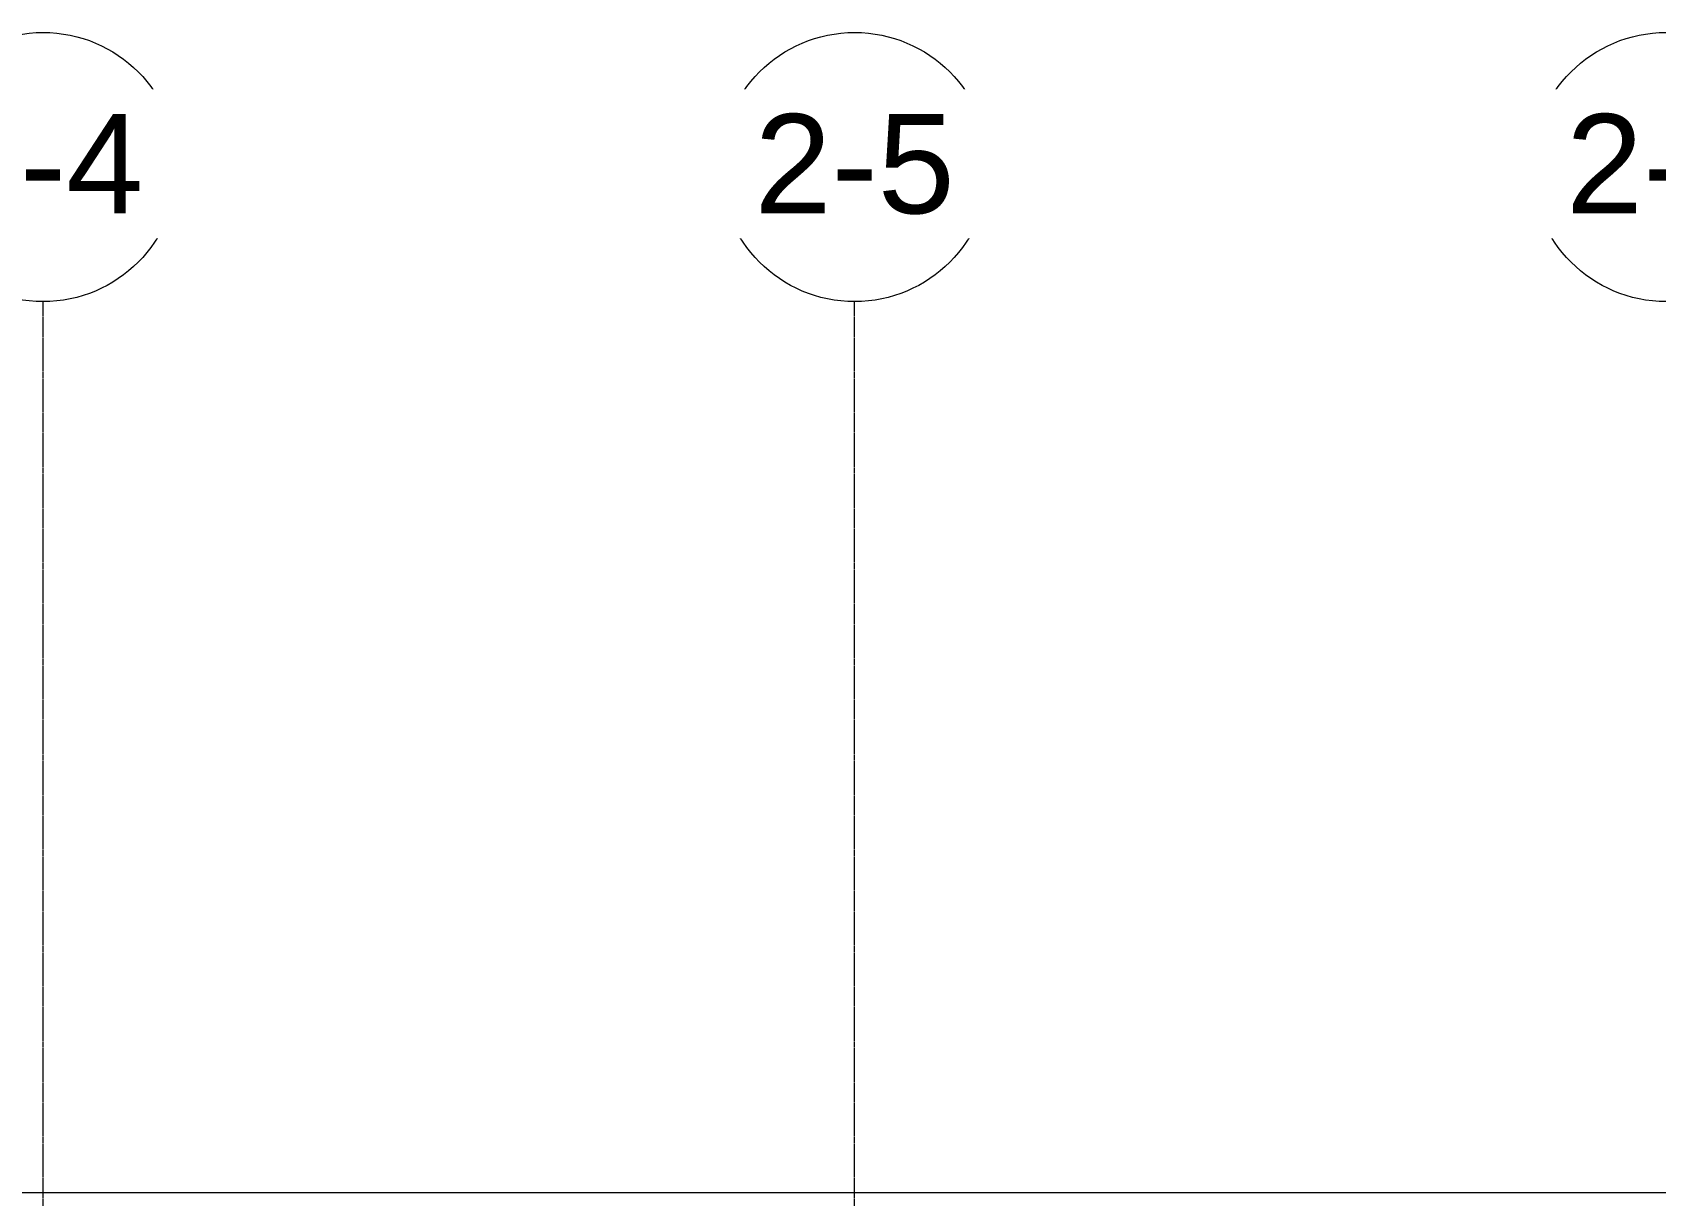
# Model space of a CAD drawing. Header units: inches. Extents: x 21386 to 98862, y -290 to 853.
# Drawn here: x 36499 to 37078, y 353 to 768 of the extents above; entities that cross this region are included whole.
import ezdxf

# ---------------------------------------------------------------- set-up
doc = ezdxf.new("R2010")
doc.units = ezdxf.units.IN
doc.header["$MEASUREMENT"] = 0
doc.linetypes.add('Grid Line 1_2_', pattern=[0.875, 0.5, -0.125, 0.125, -0.125])
for name, color, linetype, lineweight in [('A-ROOF', 132, 'Continuous', 13), ('S-GRID', 1, 'Continuous', 9), ('S-GRID-IDEN', 1, 'Continuous', 9)]:
    doc.layers.add(name, color=color, linetype=linetype, lineweight=lineweight)
doc.styles.add('Arial_2', font='arial.ttf', dxfattribs={"height": 35.407186})

# ---------------------------------------------------------------- blocks, each defined once
blk = doc.blocks.new('Grid - Grid Head - Circle-14747-Building Section - East_West looking South')
at = {"layer": 'S-GRID-IDEN'}
blk.add_circle((-23085.89, 719.89), 48, dxfattribs=at)

msp = doc.modelspace()

# ---------------------------------------------------------------- linework, layer by layer
at = {"layer": 'A-ROOF', "color": 7}
msp.add_line((39127.21, 354.02), (35620.46, 354.02), dxfattribs=at)
at = {"layer": 'S-GRID', "linetype": 'Grid Line 1_2_'}
for p, q in [((36502.96, -107.86), (36502.96, 671.89)), ((36502.96, -107.86), (36502.96, 671.89)), ((36792.46, -107.86), (36792.46, 671.89)), ((36792.46, -107.86), (36792.46, 671.89))]:
    msp.add_line(p, q, dxfattribs=at)

# ---------------------------------------------------------------- block references
at = {"layer": 'S-GRID-IDEN'}
for p in [(59588.85, 0), (59878.35, 0), (60167.85, 0)]:
    msp.add_blockref('Grid - Grid Head - Circle-14747-Building Section - East_West looking South', p, dxfattribs=at)

# ---------------------------------------------------------------- next in the draw order: texts
at = {"layer": 'S-GRID-IDEN', "char_height": 35.407, "width": 85.104, "attachment_point": 2, "line_spacing_factor": 0.938532, "style": 'Arial_2', "bg_fill": 3, "box_fill_scale": 1.25, "bg_fill_color": 0, "bg_fill_transparency": 0}
for s, insert in [('1-4', (36502.95, 738.77)), ('1-5', (36792.45, 738.77)), ('1-6', (37081.95, 738.77))]:
    msp.add_mtext(s, dxfattribs=dict(at, insert=insert))

# ---------------------------------------------------------------- next in the draw order: block references
at = {"layer": 'S-GRID-IDEN'}
for p in [(59588.85, 0), (59878.35, 0), (60167.85, 0)]:
    msp.add_blockref('Grid - Grid Head - Circle-14747-Building Section - East_West looking South', p, dxfattribs=at)

# ---------------------------------------------------------------- next in the draw order: texts
at = {"layer": 'S-GRID-IDEN', "char_height": 35.407, "width": 85.104, "attachment_point": 2, "line_spacing_factor": 0.938532, "style": 'Arial_2', "bg_fill": 3, "box_fill_scale": 1.25, "bg_fill_color": 0, "bg_fill_transparency": 0}
for s, insert in [('2-4', (36502.95, 738.77)), ('2-5', (36792.45, 738.77)), ('2-6', (37081.95, 738.77))]:
    msp.add_mtext(s, dxfattribs=dict(at, insert=insert))

doc.saveas('drawing.dxf')
